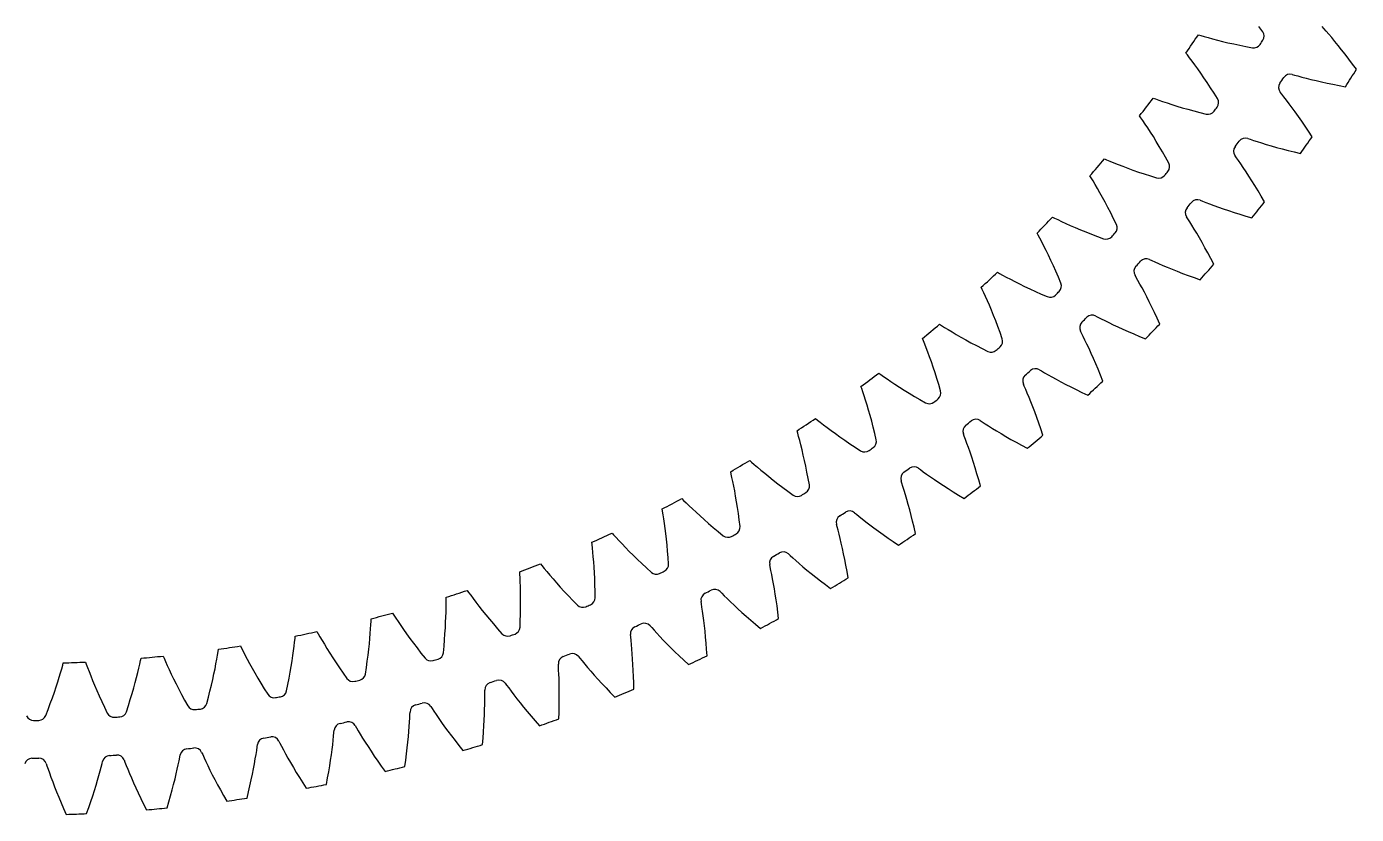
# Model space of a CAD drawing. Header units: millimetres. Extents: x -62 to 62, y -62 to 62.
# Drawn here: x 0.4 to 53.1, y -62.5 to -31.3 of the extents above; entities that cross this region are included whole.
import ezdxf

# ---------------------------------------------------------------- set-up
doc = ezdxf.new("R2010")
doc.units = ezdxf.units.MM

msp = doc.modelspace()

# ---------------------------------------------------------------- linework, layer by layer
at = {"layer": 'thin_ring_external'}
for p, q in [((51.816942, -31.335293), (51.755068, -31.263449)), ((51.908068, -31.439229), (51.816942, -31.335293)), ((52.013824, -31.561838), (51.908068, -31.439229)), ((52.129979, -31.698974), (52.013824, -31.561838)), ((52.254207, -31.848516), (52.129979, -31.698974)), ((52.384977, -32.009164), (52.254207, -31.848516)), ((52.521179, -32.180043), (52.384977, -32.009164)), ((52.661963, -32.360523), (52.521179, -32.180043)), ((52.806643, -32.550131), (52.661963, -32.360523)), ((52.954654, -32.748501), (52.806643, -32.550131)), ((50.562669, -33.157304), (50.6542, -33.182045)), ((50.6542, -33.182045), (50.787313, -33.219294)), ((53.105514, -32.95534), (52.954654, -32.748501)), ((50.787313, -33.219294), (50.943589, -33.261663)), ((50.943589, -33.261663), (51.117459, -33.307132)), ((51.117459, -33.307132), (51.306006, -33.354518)), ((51.306006, -33.354518), (51.507396, -33.403002)), ((51.507396, -33.403002), (51.720359, -33.451963)), ((51.720359, -33.451963), (51.943961, -33.500906)), ((51.943961, -33.500906), (52.177478, -33.549416)), ((52.177478, -33.549416), (52.420336, -33.597143)), ((52.420336, -33.597143), (52.672063, -33.643778)), ((50.149351, -33.940222), (50.091227, -33.865312)), ((50.235051, -34.048675), (50.149351, -33.940222)), ((50.334408, -34.176524), (50.235051, -34.048675)), ((50.44341, -34.319413), (50.334408, -34.176524)), ((50.559841, -34.475102), (50.44341, -34.319413)), ((50.682237, -34.642218), (50.559841, -34.475102)), ((50.809536, -34.819829), (50.682237, -34.642218)), ((50.940921, -35.007261), (50.809536, -34.819829)), ((51.075731, -35.20401), (50.940921, -35.007261)), ((51.213419, -35.409678), (51.075731, -35.20401)), ((48.803681, -35.695813), (48.893829, -35.725195)), ((48.893829, -35.725195), (49.024867, -35.769192)), ((49.024867, -35.769192), (49.178775, -35.819485)), ((49.178775, -35.819485), (49.350098, -35.873773)), ((51.353521, -35.623951), (51.213419, -35.409678)), ((49.350098, -35.873773), (49.535979, -35.930724)), ((49.535979, -35.930724), (49.73463, -35.989428)), ((49.73463, -35.989428), (49.944816, -36.0492)), ((49.944816, -36.0492), (50.165627, -36.109495)), ((50.165627, -36.109495), (50.396362, -36.169866)), ((50.396362, -36.169866), (50.636466, -36.229931)), ((50.636466, -36.229931), (50.885484, -36.289359)), ((48.350926, -36.456605), (48.296703, -36.378824)), ((48.430977, -36.569292), (48.350926, -36.456605)), ((48.523676, -36.702048), (48.430977, -36.569292)), ((48.62524, -36.850315), (48.523676, -36.702048)), ((48.733569, -37.011747), (48.62524, -36.850315)), ((48.847272, -37.184894), (48.733569, -37.011747)), ((48.965337, -37.368773), (48.847272, -37.184894)), ((49.086979, -37.56267), (48.965337, -37.368773)), ((49.211568, -37.766045), (49.086979, -37.56267)), ((49.338575, -37.978476), (49.211568, -37.766045)), ((46.91737, -38.141194), (47.005901, -38.175141)), ((47.005901, -38.175141), (47.134521, -38.225772)), ((47.134521, -38.225772), (47.28566, -38.283858)), ((47.28566, -38.283858), (47.453987, -38.346823)), ((47.453987, -38.346823), (47.636718, -38.413191)), ((47.636718, -38.413191), (47.832113, -38.481962)), ((49.467553, -38.199623), (49.338575, -37.978476)), ((46.426359, -38.877876), (46.376178, -38.797428)), ((46.500552, -38.994504), (46.426359, -38.877876)), ((47.832113, -38.481962), (48.038972, -38.552387)), ((48.038972, -38.552387), (48.256416, -38.623879)), ((48.256416, -38.623879), (48.483768, -38.695953)), ((48.483768, -38.695953), (48.720492, -38.768199)), ((48.720492, -38.768199), (48.96615, -38.840264)), ((46.586352, -39.13182), (46.500552, -38.994504)), ((46.680212, -39.28508), (46.586352, -39.13182)), ((46.780157, -39.451832), (46.680212, -39.28508)), ((46.884871, -39.63056), (46.780157, -39.451832)), ((46.993393, -39.820227), (46.884871, -39.63056)), ((47.104976, -40.020082), (46.993393, -39.820227)), ((47.219017, -40.229553), (47.104976, -40.020082)), ((44.908657, -40.48707), (44.995339, -40.525493)), ((44.995339, -40.525493), (45.121206, -40.582625)), ((47.335012, -40.448192), (47.219017, -40.229553)), ((47.45253, -40.675636), (47.335012, -40.448192)), ((45.121206, -40.582625), (45.269182, -40.648353)), ((45.269182, -40.648353), (45.434075, -40.71983)), ((45.434075, -40.71983), (45.613178, -40.795443)), ((45.613178, -40.795443), (45.804807, -40.8741)), ((45.804807, -40.8741), (46.0078, -40.954996)), ((46.0078, -40.954996), (46.22131, -41.037498)), ((46.22131, -41.037498), (46.444686, -41.121086)), ((44.380671, -41.19772), (44.334663, -41.114815)), ((44.448812, -41.317984), (44.380671, -41.19772)), ((44.527488, -41.459501), (44.448812, -41.317984)), ((44.613401, -41.617354), (44.527488, -41.459501)), ((44.704701, -41.788992), (44.613401, -41.617354)), ((46.444686, -41.121086), (46.677412, -41.205326)), ((46.677412, -41.205326), (46.91907, -41.28984)), ((44.800152, -41.972833), (44.704701, -41.788992)), ((44.898848, -42.167794), (44.800152, -41.972833)), ((45.000081, -42.373086), (44.898848, -42.167794)), ((45.103278, -42.588107), (45.000081, -42.373086)), ((45.207958, -42.812383), (45.103278, -42.588107)), ((42.782782, -42.72732), (42.867389, -42.770118)), ((42.867389, -42.770118), (42.990175, -42.833603)), ((42.990175, -42.833603), (43.134602, -42.906801)), ((43.134602, -42.906801), (43.29563, -42.986605)), ((43.29563, -42.986605), (43.470639, -43.071263)), ((43.470639, -43.071263), (43.658001, -43.159603)), ((43.658001, -43.159603), (43.856599, -43.250759)), ((45.313709, -43.045531), (45.207958, -42.812383)), ((42.219199, -43.410083), (42.177484, -43.324937)), ((42.28111, -43.53367), (42.219199, -43.410083)), ((42.352458, -43.67902), (42.28111, -43.53367)), ((42.430199, -43.841053), (42.352458, -43.67902)), ((43.856599, -43.250759), (44.065618, -43.344054)), ((44.065618, -43.344054), (44.284434, -43.438939)), ((44.284434, -43.438939), (44.512555, -43.534952)), ((44.512555, -43.534952), (44.749583, -43.631696)), ((42.512616, -44.017129), (42.430199, -43.841053)), ((42.598555, -44.205604), (42.512616, -44.017129)), ((42.687167, -44.405351), (42.598555, -44.205604)), ((42.777786, -44.615544), (42.687167, -44.405351)), ((42.869869, -44.835554), (42.777786, -44.615544)), ((40.545292, -44.856099), (40.627603, -44.903162)), ((40.627603, -44.903162), (40.746988, -44.972833)), ((40.746988, -44.972833), (40.887489, -45.05331)), ((40.887489, -45.05331), (41.044231, -45.141232)), ((41.044231, -45.141232), (41.21469, -45.234716)), ((41.21469, -45.234716), (41.397297, -45.332507)), ((42.962961, -45.064882), (42.869869, -44.835554)), ((43.05667, -45.303126), (42.962961, -45.064882)), ((39.947582, -45.509194), (39.910269, -45.422029)), ((40.003102, -45.635781), (39.947582, -45.509194)), ((40.066935, -45.784585), (40.003102, -45.635781)), ((40.136301, -45.950376), (40.066935, -45.784585)), ((41.397297, -45.332507), (41.590982, -45.433685)), ((41.590982, -45.433685), (41.794964, -45.537531)), ((41.794964, -45.537531), (42.00865, -45.643465)), ((42.00865, -45.643465), (42.231571, -45.751001)), ((42.231571, -45.751001), (42.463349, -45.859721)), ((40.20962, -46.130431), (40.136301, -45.950376)), ((40.285824, -46.323048), (40.20962, -46.130431)), ((40.364121, -46.527059), (40.285824, -46.323048)), ((38.202024, -46.867853), (38.281825, -46.919058)), ((40.443889, -46.741605), (40.364121, -46.527059)), ((40.524618, -46.966029), (40.443889, -46.741605)), ((37.571746, -47.489578), (37.538933, -47.400621)), ((38.281825, -46.919058), (38.397496, -46.994734)), ((38.397496, -46.994734), (38.533705, -47.08228)), ((38.533705, -47.08228), (38.685753, -47.17809)), ((38.685753, -47.17809), (38.851216, -47.280156)), ((38.851216, -47.280156), (39.028592, -47.387144)), ((39.028592, -47.387144), (39.216858, -47.498079)), ((40.605878, -47.199812), (40.524618, -46.966029)), ((40.6873, -47.44253), (40.605878, -47.199812)), ((37.62073, -47.618834), (37.571746, -47.489578)), ((37.676882, -47.770703), (37.62073, -47.618834)), ((37.737692, -47.93982), (37.676882, -47.770703)), ((37.801721, -48.123383), (37.737692, -47.93982)), ((39.216858, -47.498079), (39.415271, -47.612206)), ((39.415271, -47.612206), (39.623269, -47.728912)), ((39.623269, -47.728912), (39.840409, -47.84769)), ((39.840409, -47.84769), (40.066333, -47.968103)), ((37.867991, -48.319641), (37.801721, -48.123383)), ((37.935769, -48.527383), (37.867991, -48.319641)), ((35.759092, -48.757335), (35.836173, -48.812547)), ((35.836173, -48.812547), (35.94783, -48.894031)), ((35.94783, -48.894031), (36.07939, -48.988418)), ((36.07939, -48.988418), (36.226349, -49.091867)), ((38.004478, -48.745722), (37.935769, -48.527383)), ((38.073642, -48.973976), (38.004478, -48.745722)), ((38.14286, -49.211603), (38.073642, -48.973976)), ((35.09789, -49.346066), (35.069661, -49.25555)), ((35.14021, -49.477655), (35.09789, -49.346066)), ((35.188534, -49.632193), (35.14021, -49.477655)), ((36.226349, -49.091867), (36.386384, -49.202248)), ((36.386384, -49.202248), (36.558065, -49.318153)), ((36.558065, -49.318153), (36.740421, -49.438557)), ((36.740421, -49.438557), (36.932749, -49.562665)), ((38.211782, -49.458161), (38.14286, -49.211603)), ((35.240629, -49.804194), (35.188534, -49.632193)), ((35.295203, -49.990788), (35.240629, -49.804194)), ((35.351365, -50.190172), (35.295203, -49.990788)), ((36.932749, -49.562665), (37.134516, -49.689841)), ((37.134516, -49.689841), (37.345308, -49.819551)), ((37.345308, -49.819551), (37.564789, -49.951342)), ((33.222867, -50.519614), (33.29703, -50.57869)), ((35.408447, -50.401104), (35.351365, -50.190172)), ((35.465918, -50.622667), (35.408447, -50.401104)), ((32.532467, -51.073816), (32.508897, -50.981976)), ((32.568013, -51.207394), (32.532467, -51.073816)), ((33.29703, -50.57869), (33.40438, -50.665769)), ((33.40438, -50.665769), (33.530949, -50.76675)), ((33.530949, -50.76675), (33.672434, -50.877568)), ((33.672434, -50.877568), (33.826624, -50.995977)), ((33.826624, -50.995977), (33.992163, -51.120497)), ((35.523337, -50.854155), (35.465918, -50.622667)), ((35.580331, -51.095006), (35.523337, -50.854155)), ((35.636574, -51.344762), (35.580331, -51.095006)), ((32.608383, -51.364198), (32.568013, -51.207394)), ((32.651628, -51.538635), (32.608383, -51.364198)), ((32.696603, -51.727771), (32.651628, -51.538635)), ((33.992163, -51.120497), (34.168133, -51.250055)), ((34.168133, -51.250055), (34.353873, -51.383822)), ((34.353873, -51.383822), (34.548884, -51.521133)), ((34.548884, -51.521133), (34.752777, -51.661437)), ((30.599969, -52.150093), (30.671018, -52.212879)), ((32.742511, -51.929764), (32.696603, -51.727771)), ((32.788748, -52.143335), (32.742511, -51.929764)), ((32.834831, -52.367543), (32.788748, -52.143335)), ((34.752777, -51.661437), (34.965243, -51.804264)), ((29.882171, -52.66832), (29.863321, -52.575397)), ((29.91085, -52.803539), (29.882171, -52.66832)), ((30.671018, -52.212879), (30.773781, -52.305325)), ((30.773781, -52.305325), (30.89503, -52.412638)), ((30.89503, -52.412638), (31.030671, -52.530536)), ((31.030671, -52.530536), (31.178614, -52.656663)), ((31.178614, -52.656663), (31.337579, -52.789473)), ((32.880356, -52.601661), (32.834831, -52.367543)), ((32.924977, -52.845109), (32.880356, -52.601661)), ((29.943161, -52.962199), (29.91085, -52.803539)), ((29.977443, -53.138617), (29.943161, -52.962199)), ((30.012701, -53.329803), (29.977443, -53.138617)), ((31.337579, -52.789473), (31.506705, -52.927847)), ((31.506705, -52.927847), (31.685372, -53.070924)), ((31.685372, -53.070924), (31.873117, -53.218014)), ((32.968394, -53.09741), (32.924977, -52.845109)), ((27.897238, -53.644519), (27.964988, -53.710851)), ((27.964988, -53.710851), (28.062898, -53.808424)), ((30.048235, -53.533877), (30.012701, -53.329803)), ((30.083508, -53.74953), (30.048235, -53.533877)), ((31.873117, -53.218014), (32.06958, -53.368545)), ((32.06958, -53.368545), (32.274476, -53.522034)), ((27.153916, -54.125419), (27.139835, -54.031654)), ((27.175653, -54.261926), (27.153916, -54.125419)), ((27.199821, -54.422029), (27.175653, -54.261926)), ((28.062898, -53.808424), (28.178508, -53.921787)), ((28.178508, -53.921787), (28.307953, -54.046457)), ((28.307953, -54.046457), (28.449263, -54.179974)), ((28.449263, -54.179974), (28.601239, -54.320728)), ((30.118082, -53.975799), (30.083508, -53.74953)), ((30.151593, -54.211936), (30.118082, -53.975799)), ((30.183726, -54.457344), (30.151593, -54.211936)), ((27.22505, -54.599967), (27.199821, -54.422029)), ((27.2505, -54.792704), (27.22505, -54.599967)), ((28.601239, -54.320728), (28.763079, -54.467557)), ((28.763079, -54.467557), (28.934207, -54.61957)), ((28.934207, -54.61957), (29.114197, -54.776054)), ((29.114197, -54.776054), (29.302718, -54.936421)), ((30.214203, -54.711534), (30.183726, -54.457344)), ((25.121727, -54.998993), (25.186002, -55.068697)), ((25.186002, -55.068697), (25.278801, -55.171142)), ((25.278801, -55.171142), (25.388473, -55.290261)), ((25.388473, -55.290261), (25.511383, -55.421377)), ((27.275568, -54.998325), (27.2505, -54.792704)), ((27.299782, -55.215499), (27.275568, -54.998325)), ((27.322758, -55.443238), (27.299782, -55.215499)), ((29.302718, -54.936421), (29.499509, -55.100172)), ((24.354819, -55.44131), (24.345545, -55.346949)), ((24.369558, -55.578749), (24.354819, -55.44131)), ((24.385519, -55.739877), (24.369558, -55.578749)), ((24.401629, -55.918872), (24.385519, -55.739877)), ((25.511383, -55.421377), (25.645691, -55.561936)), ((25.645691, -55.561936), (25.790282, -55.710266)), ((25.790282, -55.710266), (25.944413, -55.865167)), ((27.344168, -55.680778), (27.322758, -55.443238)), ((27.363729, -55.927506), (27.344168, -55.680778)), ((22.280676, -56.20998), (22.341308, -56.282875)), ((22.341308, -56.282875), (22.428755, -56.389925)), ((24.417205, -56.112657), (24.401629, -55.918872)), ((24.431741, -56.31929), (24.417205, -56.112657)), ((24.444835, -56.537417), (24.431741, -56.31929)), ((25.944413, -55.865167), (26.107557, -56.025719)), ((26.107557, -56.025719), (26.279321, -56.19119)), ((26.279321, -56.19119), (26.459408, -56.360974)), ((26.459408, -56.360974), (26.647581, -56.534559)), ((27.381187, -56.182921), (27.363729, -55.927506)), ((21.492183, -56.612562), (21.487739, -56.51785)), ((21.499885, -56.750574), (21.492183, -56.612562)), ((21.507598, -56.912307), (21.499885, -56.750574)), ((22.428755, -56.389925), (22.532201, -56.514488)), ((22.532201, -56.514488), (22.648256, -56.65171)), ((22.648256, -56.65171), (22.775212, -56.798943)), ((22.775212, -56.798943), (22.912041, -56.954462)), ((24.456153, -56.766032), (24.444835, -56.537417)), ((24.465406, -57.004355), (24.456153, -56.766032)), ((19.381497, -57.274322), (19.438328, -57.350218)), ((19.438328, -57.350218), (19.520195, -57.461593)), ((21.514548, -57.09189), (21.507598, -56.912307)), ((21.520209, -57.286218), (21.514548, -57.09189)), ((21.524175, -57.493324), (21.520209, -57.286218)), ((22.912041, -56.954462), (23.058062, -57.117031)), ((23.058062, -57.117031), (23.212794, -57.285704)), ((23.212794, -57.285704), (23.375886, -57.45973)), ((24.472342, -57.25176), (24.465406, -57.004355)), ((24.476737, -57.507733), (24.472342, -57.25176)), ((18.571338, -58.115963), (18.573567, -57.936259)), ((18.573477, -57.636117), (18.573875, -57.541303)), ((18.574122, -57.774343), (18.573477, -57.636117)), ((18.573567, -57.936259), (18.574122, -57.774343)), ((19.520195, -57.461593), (19.617146, -57.591276)), ((19.617146, -57.591276), (19.726043, -57.734244)), ((19.726043, -57.734244), (19.845315, -57.887767)), ((19.845315, -57.887767), (19.974025, -58.050071)), ((21.522816, -58.179214), (21.525744, -57.940729)), ((21.526114, -57.711834), (21.524175, -57.493324)), ((21.525744, -57.940729), (21.526114, -57.711834)), ((23.375886, -57.45973), (23.547068, -57.638487)), ((23.547068, -57.638487), (23.726133, -57.821455)), ((15.606315, -58.509307), (15.611553, -58.414636)), ((16.431754, -58.189241), (16.484635, -58.26794)), ((16.484635, -58.26794), (16.560709, -58.38335)), ((16.560709, -58.38335), (16.650912, -58.517814)), ((18.560455, -58.517364), (18.567068, -58.310326)), ((18.567068, -58.310326), (18.571338, -58.115963)), ((19.974025, -58.050071), (20.111554, -58.219883)), ((20.111554, -58.219883), (20.257473, -58.396237)), ((20.257473, -58.396237), (20.411466, -58.578363)), ((21.508429, -58.682514), (21.517111, -58.426651)), ((21.517111, -58.426651), (21.522816, -58.179214)), ((13.439142, -58.952352), (13.487936, -59.033649)), ((15.565489, -59.182309), (15.579677, -58.988417)), ((15.579677, -58.988417), (15.591079, -58.809062)), ((15.591079, -58.809062), (15.599901, -58.647385)), ((15.599901, -58.647385), (15.606315, -58.509307)), ((16.650912, -58.517814), (16.752367, -58.666157)), ((16.752367, -58.666157), (16.863644, -58.82557)), ((16.863644, -58.82557), (16.983899, -58.994233)), ((16.983899, -58.994233), (17.112578, -59.170847)), ((18.524076, -59.20229), (18.539177, -58.964266)), ((18.539177, -58.964266), (18.551234, -58.735689)), ((18.551234, -58.735689), (18.560455, -58.517364)), ((20.411466, -58.578363), (20.573297, -58.765628)), ((20.573297, -58.765628), (20.742786, -58.9575)), ((12.54737, -59.706978), (12.567915, -59.528438)), ((12.567915, -59.528438), (12.584981, -59.367423)), ((12.584981, -59.367423), (12.598437, -59.229853)), ((12.598437, -59.229853), (12.608503, -59.135573)), ((13.487936, -59.033649), (13.558018, -59.152792)), ((13.558018, -59.152792), (13.641237, -59.291687)), ((13.641237, -59.291687), (13.734985, -59.445016)), ((13.734985, -59.445016), (13.837978, -59.609903)), ((15.527956, -59.606309), (15.548312, -59.388739)), ((15.548312, -59.388739), (15.565489, -59.182309)), ((17.112578, -59.170847), (17.249301, -59.354421)), ((17.249301, -59.354421), (17.393794, -59.544173)), ((18.484009, -59.704199), (18.505743, -59.449113)), ((18.505743, -59.449113), (18.524076, -59.20229)), ((7.356635, -60.015583), (7.396883, -60.101433)), ((9.511964, -60.092512), (9.537229, -59.932578)), ((9.537229, -59.932578), (9.557692, -59.795875)), ((9.557692, -59.795875), (9.572558, -59.702232)), ((10.41147, -59.561662), (10.456049, -59.645345)), ((10.456049, -59.645345), (10.519955, -59.767911)), ((10.519955, -59.767911), (10.595974, -59.910874)), ((10.595974, -59.910874), (10.681771, -60.06879)), ((12.495606, -60.105176), (12.523301, -59.899892)), ((12.523301, -59.899892), (12.54737, -59.706978)), ((13.837978, -59.609903), (13.949464, -59.784487)), ((13.949464, -59.784487), (14.068957, -59.96744)), ((14.068957, -59.96744), (14.196129, -60.157757)), ((15.477008, -60.070915), (15.504243, -59.833972)), ((15.504243, -59.833972), (15.527956, -59.606309)), ((17.393794, -59.544173), (17.545852, -59.739457)), ((17.545852, -59.739457), (17.705323, -59.939733)), ((1.197406, -60.452928), (1.228689, -60.542435)), ((1.228689, -60.542435), (1.273137, -60.67332)), ((3.375096, -60.59275), (3.409394, -60.458846)), ((3.409394, -60.458846), (3.433733, -60.367208)), ((4.282607, -60.312931), (4.318419, -60.400723)), ((4.318419, -60.400723), (4.369492, -60.529168)), ((4.369492, -60.529168), (4.430534, -60.679138)), ((6.39255, -60.675325), (6.431197, -60.499811)), ((6.431197, -60.499811), (6.464595, -60.341376)), ((6.464595, -60.341376), (6.492011, -60.205896)), ((6.492011, -60.205896), (6.51164, -60.113134)), ((7.396883, -60.101433), (7.454448, -60.227103)), ((7.454448, -60.227103), (7.523068, -60.37376)), ((7.523068, -60.37376), (7.600689, -60.535851)), ((7.600689, -60.535851), (7.686328, -60.710382)), ((9.4103, -60.664806), (9.448441, -60.461204)), ((9.448441, -60.461204), (9.482329, -60.26977)), ((9.482329, -60.26977), (9.511964, -60.092512)), ((10.681771, -60.06879), (10.77621, -60.238721)), ((10.77621, -60.238721), (10.878636, -60.418769)), ((10.878636, -60.418769), (10.988632, -60.607585)), ((12.389562, -60.782821), (12.42886, -60.547578)), ((12.42886, -60.547578), (12.464167, -60.321422)), ((12.464167, -60.321422), (12.495606, -60.105176)), ((14.196129, -60.157757), (14.330744, -60.354638)), ((14.330744, -60.354638), (14.472633, -60.557432)), ((14.472633, -60.557432), (14.621669, -60.765589)), ((15.411365, -60.570123), (15.446097, -60.31648)), ((15.446097, -60.31648), (15.477008, -60.070915)), ((1.273137, -60.67332), (1.326442, -60.826212)), ((1.326442, -60.826212), (1.387127, -60.995374)), ((1.387127, -60.995374), (1.45452, -61.177729)), ((3.174151, -61.308214), (3.232857, -61.109564)), ((3.232857, -61.109564), (3.286093, -60.922585)), ((3.286093, -60.922585), (3.333651, -60.749274)), ((3.333651, -60.749274), (3.375096, -60.59275)), ((4.430534, -60.679138), (4.499778, -60.844981)), ((4.499778, -60.844981), (4.576394, -61.023658)), ((4.576394, -61.023658), (4.659923, -61.213213)), ((6.247115, -61.278079), (6.300444, -61.066167)), ((6.300444, -61.066167), (6.348931, -60.864778)), ((6.348931, -60.864778), (6.39255, -60.675325)), ((7.686328, -60.710382), (7.779427, -60.895426)), ((7.779427, -60.895426), (7.879638, -61.089612)), ((7.879638, -61.089612), (7.986737, -61.291906)), ((9.269794, -61.336151), (9.321052, -61.103222)), ((9.321052, -61.103222), (9.367861, -60.879164)), ((9.367861, -60.879164), (9.4103, -60.664806)), ((10.988632, -60.607585), (11.10592, -60.804147)), ((11.10592, -60.804147), (11.230307, -61.007645)), ((11.230307, -61.007645), (11.361656, -61.217419)), ((12.298516, -61.278026), (12.346153, -61.026487)), ((12.346153, -61.026487), (12.389562, -60.782821)), ((1.45452, -61.177729), (1.528261, -61.371303)), ((1.528261, -61.371303), (1.608145, -61.574697)), ((1.608145, -61.574697), (1.694054, -61.786859)), ((3.040655, -61.735242), (3.11007, -61.517127)), ((3.11007, -61.517127), (3.174151, -61.308214)), ((4.659923, -61.213213), (4.750088, -61.412263)), ((4.750088, -61.412263), (4.846717, -61.619762)), ((4.846717, -61.619762), (4.949701, -61.834885)), ((6.125842, -61.729463), (6.188927, -61.499455)), ((6.188927, -61.499455), (6.247115, -61.278079)), ((7.986737, -61.291906), (8.100571, -61.50149)), ((8.100571, -61.50149), (8.221037, -61.717697)), ((9.153581, -61.826062), (9.213999, -61.577283)), ((9.213999, -61.577283), (9.269794, -61.336151)), ((11.361656, -61.217419), (11.499869, -61.432915)), ((1.694054, -61.786859), (1.785919, -62.00696)), ((1.785919, -62.00696), (1.883707, -62.234326)), ((2.885812, -62.195914), (2.965908, -61.96173)), ((2.965908, -61.96173), (3.040655, -61.735242)), ((4.949701, -61.834885), (5.058971, -62.056961)), ((5.058971, -62.056961), (5.174486, -62.285429)), ((5.984765, -62.212801), (6.057808, -61.967432)), ((6.057808, -61.967432), (6.125842, -61.729463)), ((8.221037, -61.717697), (8.348067, -61.939969)), ((1.883707, -62.234326), (1.987405, -62.468394)), ((2.800336, -62.437233), (2.885812, -62.195914))]:
    msp.add_line(p, q, dxfattribs=at)
for centre, radius, start, end in [((50.475509, -33.444364), 0.3, 73.110144, 146.472104), ((0, 0), 62.5, 327.431982, 328.177774), ((50.322471, -33.674194), 0.3, 146.210823, 219.572783), ((0, 0), 60.25, 326.210823, 326.472104), ((0, 0), 60.25, 323.283994, 323.545275), ((48.701978, -35.978047), 0.3, 70.183314, 143.545275), ((0, 0), 62.5, 324.505153, 325.250945), ((48.537404, -36.199764), 0.3, 143.283994, 216.645954), ((46.625709, -38.630892), 0.3, 140.357164, 213.719125), ((0, 0), 60.25, 320.357164, 320.618445), ((46.801388, -38.417868), 0.3, 67.256485, 140.618445), ((0, 0), 62.5, 321.578323, 322.324116), ((0, 0), 60.25, 317.430335, 317.691616), ((44.778699, -40.75746), 0.3, 64.329656, 137.691616), ((44.592372, -40.961236), 0.3, 137.430335, 210.792295), ((0, 0), 62.5, 318.651494, 319.397286), ((42.442698, -43.184718), 0.3, 134.503506, 207.865466), ((0, 0), 60.25, 314.503506, 314.764787), ((42.639188, -42.990722), 0.3, 61.402827, 134.764787), ((0, 0), 62.5, 315.724665, 316.470457), ((40.182297, -45.295535), 0.3, 131.576677, 204.938637), ((0, 0), 60.25, 311.576677, 311.837958), ((40.388436, -45.111825), 0.3, 58.475997, 131.837958), ((0, 0), 62.5, 312.797835, 313.543628), ((0, 0), 60.25, 308.649847, 308.911128), ((38.032315, -47.115237), 0.3, 55.549168, 128.911128), ((37.817065, -47.288182), 0.3, 128.649847, 202.011807), ((0, 0), 62.5, 309.871006, 310.616799), ((35.353172, -49.157459), 0.3, 125.723018, 199.084978), ((0, 0), 60.25, 305.723018, 305.984299), ((35.576972, -48.99573), 0.3, 52.622339, 125.984299), ((0, 0), 62.5, 306.944177, 307.689969), ((0, 0), 60.25, 302.796189, 303.05747), ((33.028813, -50.748399), 0.3, 49.69551, 123.05747), ((32.797047, -50.89849), 0.3, 122.796189, 196.158149), ((0, 0), 62.5, 304.017348, 304.76314), ((0, 0), 60.25, 299.86936, 300.13064), ((30.394485, -52.368672), 0.3, 46.76868, 120.13064), ((30.155358, -52.506732), 0.3, 119.86936, 193.23132), ((0, 0), 62.5, 301.090518, 301.836311), ((27.434997, -53.97799), 0.3, 116.94253, 190.30449), ((0, 0), 60.25, 296.94253, 297.203811), ((27.680862, -53.85232), 0.3, 43.841851, 117.203811), ((0, 0), 62.5, 298.163689, 298.909482), ((24.643061, -55.308426), 0.3, 114.015701, 187.377661), ((0, 0), 60.25, 294.015701, 294.276982), ((24.895022, -55.195474), 0.3, 40.915022, 114.276982), ((21.786835, -56.494569), 0.3, 111.088872, 184.450832), ((0, 0), 60.25, 291.088872, 291.350153), ((22.044234, -56.394629), 0.3, 37.988193, 111.350153), ((0, 0), 62.5, 295.23686, 295.982652), ((18.873769, -57.533324), 0.3, 108.162042, 181.524003), ((0, 0), 60.25, 288.162042, 288.423323), ((19.135936, -57.446658), 0.3, 35.061363, 108.423323), ((0, 0), 62.5, 292.310031, 293.055823), ((15.911463, -58.421981), 0.3, 105.235213, 178.597173), ((0, 0), 60.25, 285.235213, 285.496494), ((16.177713, -58.348814), 0.3, 32.134534, 105.496494), ((12.907647, -59.158221), 0.3, 102.308384, 175.670344), ((0, 0), 60.25, 282.308384, 282.569665), ((13.177285, -59.098745), 0.3, 29.207705, 102.569665), ((0, 0), 62.5, 289.383201, 290.128994), ((9.870155, -59.740125), 0.3, 99.381555, 172.743515), ((0, 0), 60.25, 279.381555, 279.642836), ((10.142479, -59.694494), 0.3, 26.280875, 99.642836), ((6.806914, -60.166173), 0.3, 96.454725, 169.816686), ((0, 0), 60.25, 276.454725, 276.716006), ((7.081213, -60.134507), 0.3, 23.354046, 96.716006), ((0, 0), 62.5, 286.456372, 287.202165), ((0.635194, -60.546668), 0.3, 90.601067, 163.963027), ((0, 0), 60.25, 270.601067, 270.862348), ((0.911292, -60.543142), 0.3, 17.500388, 90.862348), ((3.725914, -60.435255), 0.3, 93.527896, 166.889856), ((0, 0), 60.25, 273.527896, 273.789177), ((4.001472, -60.417636), 0.3, 20.427217, 93.789177), ((0, 0), 62.5, 283.529543, 284.275335), ((0, 0), 62.5, 280.602714, 281.348506), ((0, 0), 62.5, 277.675884, 278.421677), ((0, 0), 62.5, 271.822226, 272.568018), ((0, 0), 62.5, 274.749055, 275.494847)]:
    msp.add_arc(centre, radius, start, end, dxfattribs=at)
at = {"layer": 'thin_ring_internal'}
for p, q in [((46.84646, -31.585744), (46.938161, -31.613479)), ((49.396027, -31.467204), (49.245528, -31.254863)), ((46.938161, -31.613479), (47.072802, -31.653175)), ((47.072802, -31.653175), (47.230956, -31.698292)), ((47.230956, -31.698292), (47.407017, -31.746666)), ((47.407017, -31.746666), (47.598051, -31.79703)), ((47.598051, -31.79703), (47.80222, -31.848507)), ((47.80222, -31.848507), (48.01825, -31.900431)), ((48.01825, -31.900431), (48.245205, -31.952271)), ((48.245205, -31.952271), (48.482363, -32.003586)), ((48.482363, -32.003586), (48.729146, -32.053998)), ((48.729146, -32.053998), (48.984573, -32.103956)), ((46.408704, -32.385724), (46.349776, -32.310188)), ((46.494269, -32.497003), (46.408704, -32.385724)), ((46.593365, -32.628258), (46.494269, -32.497003)), ((46.701955, -32.775042), (46.593365, -32.628258)), ((46.817799, -32.935076), (46.701955, -32.775042)), ((46.939416, -33.10696), (46.817799, -32.935076)), ((47.065726, -33.289747), (46.939416, -33.10696)), ((47.195897, -33.482754), (47.065726, -33.289747)), ((47.329255, -33.685467), (47.195897, -33.482754)), ((47.46524, -33.897484), (47.329255, -33.685467)), ((45.051683, -34.09686), (45.141733, -34.129562)), ((45.141733, -34.129562), (45.274005, -34.176551)), ((45.274005, -34.176551), (45.429459, -34.230238)), ((45.429459, -34.230238), (45.602616, -34.288154)), ((47.603919, -34.117727), (47.46524, -33.897484)), ((45.602616, -34.288154), (45.790615, -34.348875)), ((45.790615, -34.348875), (45.991667, -34.411424)), ((45.991667, -34.411424), (46.20454, -34.475068)), ((46.20454, -34.475068), (46.428326, -34.539225)), ((46.428326, -34.539225), (46.662327, -34.603414)), ((46.662327, -34.603414), (46.905989, -34.667228)), ((46.905989, -34.667228), (47.158307, -34.73106)), ((44.570895, -34.871741), (44.51618, -34.793099)), ((44.650254, -34.987526), (44.570895, -34.871741)), ((44.742035, -35.123997), (44.650254, -34.987526)), ((44.842448, -35.276493), (44.742035, -35.123997)), ((44.949379, -35.442614), (44.842448, -35.276493)), ((45.061428, -35.620883), (44.949379, -35.442614)), ((45.177568, -35.810295), (45.061428, -35.620883)), ((45.297004, -36.010122), (45.177568, -35.810295)), ((45.419093, -36.219815), (45.297004, -36.010122)), ((45.543298, -36.438942), (45.419093, -36.219815)), ((43.122454, -36.506218), (43.210584, -36.543788)), ((43.210584, -36.543788), (43.340093, -36.597931)), ((43.340093, -36.597931), (43.492383, -36.660026)), ((43.492383, -36.660026), (43.662118, -36.727312)), ((43.662118, -36.727312), (43.846521, -36.798209)), ((43.846521, -36.798209), (44.043858, -36.871644)), ((44.043858, -36.871644), (44.252937, -36.946818)), ((45.669742, -36.666429), (45.543298, -36.438942)), ((42.600068, -37.253688), (42.549729, -37.172175)), ((42.672986, -37.373633), (42.600068, -37.253688)), ((42.757178, -37.514913), (42.672986, -37.373633)), ((44.252937, -36.946818), (44.472886, -37.0231)), ((44.472886, -37.0231), (44.703032, -37.099972)), ((44.703032, -37.099972), (44.942846, -37.176996)), ((44.942846, -37.176996), (45.191301, -37.254513)), ((42.849112, -37.672664), (42.757178, -37.514913)), ((42.946813, -37.844377), (42.849112, -37.672664)), ((43.048959, -38.028499), (42.946813, -37.844377)), ((43.154582, -38.22397), (43.048959, -38.028499)), ((43.262928, -38.430022), (43.154582, -38.22397)), ((43.373383, -38.646069), (43.262928, -38.430022)), ((41.064531, -38.806627), (41.150477, -38.848954)), ((41.150477, -38.848954), (41.276837, -38.910088)), ((41.276837, -38.910088), (41.425508, -38.980407)), ((41.425508, -38.980407), (41.591316, -39.056862)), ((43.485436, -38.871651), (43.373383, -38.646069)), ((43.599269, -39.105705), (43.485436, -38.871651)), ((40.502105, -39.524454), (40.456293, -39.440314)), ((41.591316, -39.056862), (41.771572, -39.137723)), ((41.771572, -39.137723), (41.964604, -39.221825)), ((41.964604, -39.221825), (42.169267, -39.308304)), ((42.169267, -39.308304), (42.384721, -39.396484)), ((42.384721, -39.396484), (42.610326, -39.485809)), ((42.610326, -39.485809), (42.845576, -39.575815)), ((40.568365, -39.648203), (40.502105, -39.524454)), ((40.644716, -39.793869), (40.568365, -39.648203)), ((40.727898, -39.956406), (40.644716, -39.793869)), ((40.816076, -40.133197), (40.727898, -39.956406)), ((42.845576, -39.575815), (43.089427, -39.666783)), ((40.908015, -40.322622), (40.816076, -40.133197)), ((41.002806, -40.52357), (40.908015, -40.322622)), ((41.099737, -40.735231), (41.002806, -40.52357)), ((38.884055, -40.991221), (38.967562, -41.038179)), ((38.967562, -41.038179), (39.090394, -41.106122)), ((41.19823, -40.956988), (41.099737, -40.735231)), ((41.297797, -41.188353), (41.19823, -40.956988)), ((38.283269, -41.677264), (38.24212, -41.590748)), ((39.090394, -41.106122), (39.235004, -41.184455)), ((39.235004, -41.184455), (39.396389, -41.269851)), ((39.396389, -41.269851), (39.57196, -41.360435)), ((39.57196, -41.360435), (39.760112, -41.454952)), ((39.760112, -41.454952), (39.959746, -41.552479)), ((39.959746, -41.552479), (40.170063, -41.652293)), ((41.398679, -41.428273), (41.297797, -41.188353)), ((38.342672, -41.804447), (38.283269, -41.677264)), ((38.410954, -41.954065), (38.342672, -41.804447)), ((38.485136, -42.120901), (38.410954, -41.954065)), ((38.563528, -42.302245), (38.485136, -42.120901)), ((40.170063, -41.652293), (40.390454, -41.753805)), ((40.390454, -41.753805), (40.620437, -41.856523)), ((40.620437, -41.856523), (40.858958, -41.960672)), ((38.644985, -42.496408), (38.563528, -42.302245)), ((38.728661, -42.702232), (38.644985, -42.496408)), ((36.587534, -43.053482), (36.668352, -43.10493)), ((36.668352, -43.10493), (36.787291, -43.17948)), ((36.787291, -43.17948), (36.927407, -43.265593)), ((38.81389, -42.918871), (38.728661, -42.702232)), ((38.900125, -43.145675), (38.81389, -42.918871)), ((38.986909, -43.382132), (38.900125, -43.145675)), ((35.95018, -43.705693), (35.913817, -43.617058)), ((36.002549, -43.835929), (35.95018, -43.705693)), ((36.927407, -43.265593), (37.083888, -43.359674)), ((37.083888, -43.359674), (37.25425, -43.45971)), ((37.25425, -43.45971), (37.436959, -43.564362)), ((37.436959, -43.564362), (37.63097, -43.672645)), ((37.63097, -43.672645), (37.835523, -43.783795)), ((39.074538, -43.627203), (38.986909, -43.382132)), ((36.062558, -43.989053), (36.002549, -43.835929)), ((36.12752, -44.159692), (36.062558, -43.989053)), ((36.195891, -44.345045), (36.12752, -44.159692)), ((37.835523, -43.783795), (38.050041, -43.897191)), ((38.050041, -43.897191), (38.274072, -44.012315)), ((38.274072, -44.012315), (38.506549, -44.129334)), ((36.266624, -44.543367), (36.195891, -44.345045)), ((36.338935, -44.753454), (36.266624, -44.543367)), ((36.412206, -44.974423), (36.338935, -44.753454)), ((34.181822, -44.987254), (34.259709, -45.043038)), ((34.259709, -45.043038), (34.374399, -45.123973)), ((34.374399, -45.123973), (34.509604, -45.217609)), ((34.509604, -45.217609), (34.660714, -45.320095)), ((36.485927, -45.205598), (36.412206, -44.974423)), ((36.559669, -45.446442), (36.485927, -45.205598)), ((33.509802, -45.603686), (33.478333, -45.513198)), ((33.55498, -45.736588), (33.509802, -45.603686)), ((33.606538, -45.892761), (33.55498, -45.736588)), ((34.660714, -45.320095), (34.825359, -45.429285)), ((34.825359, -45.429285), (35.002081, -45.543758)), ((35.002081, -45.543758), (35.189888, -45.662475)), ((35.189888, -45.662475), (35.388066, -45.784629)), ((35.388066, -45.784629), (35.596072, -45.909571)), ((36.633784, -45.695933), (36.559669, -45.446442)), ((33.662084, -46.066692), (33.606538, -45.892761)), ((33.720232, -46.255503), (33.662084, -46.066692)), ((33.780029, -46.457392), (33.720232, -46.255503)), ((35.596072, -45.909571), (35.813481, -46.036757)), ((35.813481, -46.036757), (36.039221, -46.166297)), ((31.674097, -46.786767), (31.748822, -46.846721)), ((31.748822, -46.846721), (31.858921, -46.933798)), ((33.840759, -46.671114), (33.780029, -46.457392)), ((33.901854, -46.895755), (33.840759, -46.671114)), ((30.969417, -47.36558), (30.942937, -47.273509)), ((31.00727, -47.500752), (30.969417, -47.36558)), ((31.858921, -46.933798), (31.988811, -47.034678)), ((31.988811, -47.034678), (32.134098, -47.145262)), ((32.134098, -47.145262), (32.292535, -47.263282)), ((32.292535, -47.263282), (32.462742, -47.387234)), ((32.462742, -47.387234), (32.643786, -47.51603)), ((33.962841, -47.130611), (33.901854, -46.895755)), ((34.02332, -47.375122), (33.962841, -47.130611)), ((34.0837, -47.628288), (34.02332, -47.375122)), ((31.050223, -47.659506), (31.00727, -47.500752)), ((31.096188, -47.836212), (31.050223, -47.659506)), ((31.143938, -48.027916), (31.096188, -47.836212)), ((32.643786, -47.51603), (32.834997, -47.648824)), ((32.834997, -47.648824), (33.03587, -47.784938)), ((33.03587, -47.784938), (33.246009, -47.923807)), ((33.246009, -47.923807), (33.464338, -48.065481)), ((29.071844, -48.44665), (29.143184, -48.510595)), ((31.192621, -48.232769), (31.143938, -48.027916)), ((31.241589, -48.449489), (31.192621, -48.232769)), ((31.290325, -48.677131), (31.241589, -48.449489)), ((28.336607, -48.986117), (28.315195, -48.892737)), ((28.367023, -49.123154), (28.336607, -48.986117)), ((29.143184, -48.510595), (29.248364, -48.603554)), ((29.248364, -48.603554), (29.37255, -48.711377)), ((29.37255, -48.711377), (29.511582, -48.82973)), ((29.511582, -48.82973), (29.663337, -48.956225)), ((29.663337, -48.956225), (29.826521, -49.089288)), ((31.338396, -48.914967), (31.290325, -48.677131)), ((31.385432, -49.162415), (31.338396, -48.914967)), ((28.401242, -49.284017), (28.367023, -49.123154)), ((28.437488, -49.462969), (28.401242, -49.284017)), ((28.474698, -49.656995), (28.437488, -49.462969)), ((29.826521, -49.089288), (30.000262, -49.227778)), ((30.000262, -49.227778), (30.183936, -49.370816)), ((30.183936, -49.370816), (30.377076, -49.517697)), ((30.377076, -49.517697), (30.579318, -49.667834)), ((31.431897, -49.418501), (31.385432, -49.162415)), ((26.38283, -49.961948), (26.450571, -50.029694)), ((26.450571, -50.029694), (26.550517, -50.128258)), ((28.512121, -49.864201), (28.474698, -49.656995)), ((28.549182, -50.083271), (28.512121, -49.864201)), ((30.579318, -49.667834), (30.789584, -49.821219)), ((25.61923, -50.46046), (25.602949, -50.36605)), ((25.642117, -50.598953), (25.61923, -50.46046)), ((26.550517, -50.128258), (26.66863, -50.242702)), ((26.66863, -50.242702), (26.800992, -50.368471)), ((26.800992, -50.368471), (26.945613, -50.503065)), ((26.945613, -50.503065), (27.101287, -50.64484)), ((28.585414, -50.313235), (28.549182, -50.083271)), ((28.620425, -50.553341), (28.585414, -50.313235)), ((28.653878, -50.802989), (28.620425, -50.553341)), ((25.6675, -50.761446), (25.642117, -50.598953)), ((25.69392, -50.94211), (25.6675, -50.761446)), ((25.720479, -51.137878), (25.69392, -50.94211)), ((27.101287, -50.64484), (27.267206, -50.792611)), ((27.267206, -50.792611), (27.442794, -50.945466)), ((27.442794, -50.945466), (27.627625, -51.102675)), ((27.627625, -51.102675), (27.821367, -51.263632)), ((28.686289, -51.06123), (28.653878, -50.802989)), ((23.615079, -51.328141), (23.679019, -51.399485)), ((23.679019, -51.399485), (23.773434, -51.50336)), ((23.773434, -51.50336), (23.885121, -51.624083)), ((23.885121, -51.624083), (24.010417, -51.756893)), ((25.746531, -51.346818), (25.720479, -51.137878)), ((25.771573, -51.567585), (25.746531, -51.346818)), ((25.795193, -51.799185), (25.771573, -51.567585)), ((27.821367, -51.263632), (28.022943, -51.428271)), ((22.825395, -51.784209), (22.814294, -51.689051)), ((22.840684, -51.923746), (22.825395, -51.784209)), ((22.857156, -52.087381), (22.840684, -51.923746)), ((22.873671, -52.269219), (22.857156, -52.087381)), ((24.010417, -51.756893), (24.147472, -51.899183)), ((24.147472, -51.899183), (24.295171, -52.049248)), ((24.295171, -52.049248), (24.452773, -52.205859)), ((25.817039, -52.040844), (25.795193, -51.799185)), ((25.83681, -52.291947), (25.817039, -52.040844)), ((20.776851, -52.54115), (20.8368, -52.615879)), ((20.8368, -52.615879), (20.925401, -52.724755)), ((22.889499, -52.466145), (22.873671, -52.269219)), ((22.904103, -52.676196), (22.889499, -52.466145)), ((22.917051, -52.898002), (22.904103, -52.676196)), ((24.452773, -52.205859), (24.619752, -52.368075)), ((24.619752, -52.368075), (24.795722, -52.535143)), ((24.795722, -52.535143), (24.980385, -52.70644)), ((25.85507, -52.551573), (25.83681, -52.291947)), ((19.96344, -52.953414), (19.957552, -52.857792)), ((19.971087, -53.093577), (19.96344, -52.953414)), ((19.978598, -53.257868), (19.971087, -53.093577)), ((20.925401, -52.724755), (21.030329, -52.851397)), ((21.030329, -52.851397), (21.148185, -52.990851)), ((21.148185, -52.990851), (21.277266, -53.140414)), ((21.277266, -53.140414), (21.416549, -53.298321)), ((22.927988, -53.130545), (22.917051, -52.898002)), ((22.936606, -53.373038), (22.927988, -53.130545)), ((24.980385, -52.70644), (25.172669, -52.881841)), ((17.876617, -53.597356), (17.932395, -53.675247)), ((17.932395, -53.675247), (18.014919, -53.788799)), ((19.985158, -53.440336), (19.978598, -53.257868)), ((19.990209, -53.637833), (19.985158, -53.440336)), ((19.993319, -53.848368), (19.990209, -53.637833)), ((21.416549, -53.298321), (21.565364, -53.463305)), ((21.565364, -53.463305), (21.723235, -53.634397)), ((21.723235, -53.634397), (21.889819, -53.810825)), ((22.942634, -53.624845), (22.936606, -53.373038)), ((22.946689, -53.88508), (22.942634, -53.624845)), ((17.040416, -54.269413), (17.041887, -54.104956)), ((17.041906, -53.964585), (17.041249, -53.868784)), ((17.041887, -54.104956), (17.041906, -53.964585)), ((18.014919, -53.788799), (18.112775, -53.920982)), ((18.112775, -53.920982), (18.222839, -54.066664)), ((18.222839, -54.066664), (18.343559, -54.223052)), ((18.343559, -54.223052), (18.474012, -54.38833)), ((19.992358, -54.303344), (19.994136, -54.07055)), ((19.994136, -54.07055), (19.993319, -53.848368)), ((21.889819, -53.810825), (22.064852, -53.991951)), ((22.064852, -53.991951), (22.247271, -54.177591)), ((14.069513, -54.814704), (14.074088, -54.71901)), ((14.923032, -54.493606), (14.974474, -54.574427)), ((14.974474, -54.574427), (15.050673, -54.692316)), ((15.050673, -54.692316), (15.141164, -54.829646)), ((17.022868, -54.859835), (17.031259, -54.649445)), ((17.031259, -54.649445), (17.037001, -54.451966)), ((17.037001, -54.451966), (17.040416, -54.269413)), ((18.474012, -54.38833), (18.613595, -54.561194)), ((18.613595, -54.561194), (18.761888, -54.740653)), ((18.761888, -54.740653), (18.918588, -54.925914)), ((19.979988, -54.797705), (19.98772, -54.545945)), ((19.98772, -54.545945), (19.992358, -54.303344)), ((11.924911, -55.227226), (11.971862, -55.310736)), ((11.971862, -55.310736), (12.04151, -55.43261)), ((14.021482, -55.497961), (14.038, -55.30109)), ((14.038, -55.30109), (14.051378, -55.118996)), ((14.051378, -55.118996), (14.061828, -54.954865)), ((14.061828, -54.954865), (14.069513, -54.814704)), ((15.141164, -54.829646), (15.243109, -54.981121)), ((15.243109, -54.981121), (15.355109, -55.143868)), ((15.355109, -55.143868), (15.476341, -55.316023)), ((15.476341, -55.316023), (15.606276, -55.496252)), ((16.979183, -55.556065), (16.997062, -55.314079)), ((16.997062, -55.314079), (17.011551, -55.08173)), ((17.011551, -55.08173), (17.022868, -54.859835)), ((18.918588, -54.925914), (19.083469, -55.116328)), ((19.083469, -55.116328), (19.255478, -55.311653)), ((19.969826, -55.057774), (19.979988, -54.797705)), ((8.891201, -55.796026), (8.933522, -55.881975)), ((10.997103, -55.985175), (11.020405, -55.804082)), ((11.020405, -55.804082), (11.039803, -55.640767)), ((11.039803, -55.640767), (11.05513, -55.501235)), ((11.05513, -55.501235), (11.064924, -55.405933)), ((12.04151, -55.43261), (12.124367, -55.574676)), ((12.124367, -55.574676), (12.217887, -55.731493)), ((12.217887, -55.731493), (12.320833, -55.900113)), ((13.978196, -55.928525), (14.001614, -55.707579)), ((14.001614, -55.707579), (14.021482, -55.497961)), ((15.606276, -55.496252), (15.744547, -55.683541)), ((15.744547, -55.683541), (15.890897, -55.877083)), ((16.933365, -56.066153), (16.957715, -55.807028)), ((16.957715, -55.807028), (16.979183, -55.556065)), ((4.936481, -56.375829), (4.95661, -56.282164)), ((5.830956, -56.198309), (5.86852, -56.286441)), ((5.86852, -56.286441), (5.924462, -56.415184)), ((7.923387, -56.502177), (7.956544, -56.322627)), ((7.956544, -56.322627), (7.984831, -56.160615)), ((7.984831, -56.160615), (8.007755, -56.022128)), ((8.007755, -56.022128), (8.022739, -55.927504)), ((8.933522, -55.881975), (8.99641, -56.007471)), ((8.99641, -56.007471), (9.071385, -56.15385)), ((9.071385, -56.15385), (9.156203, -56.315539)), ((9.156203, -56.315539), (9.249786, -56.48953)), ((10.938574, -56.38907), (10.969859, -56.180849)), ((10.969859, -56.180849), (10.997103, -55.985175)), ((12.320833, -55.900113), (12.432483, -56.078632)), ((12.432483, -56.078632), (12.552381, -56.265687)), ((12.552381, -56.265687), (12.680219, -56.460247)), ((13.919974, -56.400384), (13.951041, -56.159736)), ((13.951041, -56.159736), (13.978196, -55.928525)), ((15.890897, -55.877083), (16.045133, -56.076217)), ((16.045133, -56.076217), (16.206219, -56.280644)), ((1.714258, -57.029268), (1.766799, -56.854405)), ((1.766799, -56.854405), (1.812585, -56.696444)), ((1.812585, -56.696444), (1.850475, -56.561283)), ((1.850475, -56.561283), (1.875689, -56.468857)), ((2.75331, -56.432874), (2.786005, -56.522926)), ((2.786005, -56.522926), (2.834833, -56.654532)), ((2.834833, -56.654532), (2.893397, -56.808214)), ((2.893397, -56.808214), (2.960075, -56.978189)), ((4.777603, -57.042091), (4.826024, -56.850554)), ((4.826024, -56.850554), (4.868937, -56.673083)), ((4.868937, -56.673083), (4.906029, -56.512858)), ((4.906029, -56.512858), (4.936481, -56.375829)), ((5.924462, -56.415184), (5.991331, -56.565439)), ((5.991331, -56.565439), (6.067193, -56.731519)), ((6.067193, -56.731519), (6.151135, -56.910361)), ((7.842889, -56.902273), (7.885498, -56.696071)), ((7.885498, -56.696071), (7.923387, -56.502177)), ((9.249786, -56.48953), (9.351521, -56.67388)), ((9.351521, -56.67388), (9.461026, -56.867204)), ((9.461026, -56.867204), (9.578048, -57.068454)), ((10.819222, -57.076383), (10.863384, -56.83779)), ((10.863384, -56.83779), (10.903125, -56.608407)), ((10.903125, -56.608407), (10.938574, -56.38907)), ((12.680219, -56.460247), (12.815781, -56.661493)), ((12.815781, -56.661493), (12.958912, -56.868753)), ((12.958912, -56.868753), (13.108594, -57.081671)), ((13.846369, -56.907209), (13.884832, -56.6498)), ((13.884832, -56.6498), (13.919974, -56.400384)), ((1.519844, -57.628812), (1.590608, -57.418199)), ((1.590608, -57.418199), (1.65545, -57.217874)), ((1.65545, -57.217874), (1.714258, -57.029268)), ((2.960075, -56.978189), (3.034126, -57.161348)), ((3.034126, -57.161348), (3.11515, -57.355692)), ((3.11515, -57.355692), (3.202918, -57.559805)), ((4.66464, -57.459821), (4.723797, -57.245658)), ((4.723797, -57.245658), (4.777603, -57.042091)), ((6.151135, -56.910361), (6.242651, -57.09999)), ((6.242651, -57.09999), (6.341435, -57.299006)), ((6.341435, -57.299006), (6.447292, -57.506347)), ((7.686181, -57.582043), (7.743307, -57.346218)), ((7.743307, -57.346218), (7.795515, -57.119347)), ((7.795515, -57.119347), (7.842889, -56.902273)), ((9.578048, -57.068454), (9.702417, -57.276803)), ((9.702417, -57.276803), (9.834017, -57.491569)), ((10.718049, -57.578432), (10.770512, -57.323508)), ((10.770512, -57.323508), (10.819222, -57.076383)), ((1.360702, -58.076824), (1.443205, -57.848636)), ((1.443205, -57.848636), (1.519844, -57.628812)), ((3.202918, -57.559805), (3.297295, -57.772618)), ((3.297295, -57.772618), (3.398201, -57.993286)), ((4.454832, -58.156194), (4.530201, -57.915855)), ((4.530201, -57.915855), (4.60012, -57.683502)), ((4.60012, -57.683502), (4.66464, -57.459821)), ((6.447292, -57.506347), (6.560098, -57.721176)), ((6.560098, -57.721176), (6.679773, -57.942809)), ((6.679773, -57.942809), (6.805343, -58.170781)), ((7.557743, -58.077818), (7.624049, -57.826139)), ((7.624049, -57.826139), (7.686181, -57.582043)), ((9.834017, -57.491569), (9.971849, -57.712344)), ((1.178963, -58.555636), (1.272321, -58.312689)), ((1.272321, -58.312689), (1.360702, -58.076824)), ((3.398201, -57.993286), (3.505595, -58.221124)), ((3.505595, -58.221124), (3.618527, -58.455613)), ((4.374881, -58.403877), (4.454832, -58.156194))]:
    msp.add_line(p, q, dxfattribs=at)
for centre, radius, start, end in [((0, 0), 56.5, 325.119848, 326.010587), ((49.148219, -31.636293), 0.3, 327.230958, 34.307305), ((49.036907, -31.808556), 0.3, 259.953565, 327.029911), ((0, 0), 58.75, 327.029911, 327.230958), ((0, 0), 56.5, 321.989413, 322.880152), ((47.347247, -34.273032), 0.3, 324.100524, 31.17687), ((47.226694, -34.438959), 0.3, 256.82313, 323.899476), ((0, 0), 58.75, 323.899476, 324.100524), ((0, 0), 56.5, 318.858979, 319.749717), ((45.404972, -36.807485), 0.3, 320.970089, 28.046435), ((45.275538, -36.966582), 0.3, 253.692695, 320.769042), ((0, 0), 58.75, 320.769042, 320.970089), ((0, 0), 56.5, 315.728544, 316.619282), ((0, 0), 58.75, 317.638607, 317.839654), ((43.327191, -39.232091), 0.3, 317.839654, 24.916), ((43.189262, -39.383882), 0.3, 250.562261, 317.638607), ((0, 0), 56.5, 312.598109, 313.488848), ((41.120105, -41.539613), 0.3, 314.709219, 21.785566), ((40.974092, -41.683645), 0.3, 247.431826, 314.508172), ((0, 0), 58.75, 314.508172, 314.709219), ((0, 0), 56.5, 309.467674, 310.358413), ((38.7903, -43.723165), 0.3, 311.578784, 18.655131), ((38.63664, -43.859008), 0.3, 244.301391, 311.377737), ((0, 0), 58.75, 311.377737, 311.578784), ((0, 0), 56.5, 306.337239, 307.227978), ((36.344729, -45.776229), 0.3, 308.44835, 15.524696), ((36.18388, -45.903478), 0.3, 241.170956, 308.247303), ((0, 0), 58.75, 308.247303, 308.44835), ((0, 0), 56.5, 303.206805, 304.097543), ((0, 0), 58.75, 305.116868, 305.317915), ((33.790692, -47.692679), 0.3, 305.317915, 12.394261), ((0, 0), 56.5, 300.07637, 300.967108), ((33.623134, -47.810954), 0.3, 238.040521, 305.116868), ((31.13581, -49.466795), 0.3, 302.18748, 9.263826), ((0, 0), 56.5, 296.945935, 297.836674), ((30.962043, -49.575744), 0.3, 234.910087, 301.986433), ((0, 0), 58.75, 301.986433, 302.18748), ((28.388006, -51.093283), 0.3, 299.057045, 6.133392), ((0, 0), 56.5, 293.8155, 294.706239), ((28.208549, -51.19258), 0.3, 231.779652, 298.855998), ((0, 0), 58.75, 298.855998, 299.057045), ((0, 0), 56.5, 290.685066, 291.575804), ((25.555482, -52.567289), 0.3, 295.926611, 3.002957), ((25.37087, -52.656638), 0.3, 228.649217, 295.725563), ((0, 0), 58.75, 295.725563, 295.926611), ((0, 0), 56.5, 287.554631, 288.445369), ((22.457474, -53.963547), 0.3, 225.518782, 292.595129), ((0, 0), 58.75, 292.595129, 292.796176), ((22.64669, -53.884413), 0.3, 292.796176, 359.872522), ((0, 0), 56.5, 284.424196, 285.314934), ((0, 0), 56.5, 281.293761, 282.1845), ((19.477056, -55.109408), 0.3, 222.388347, 289.464694), ((19.670311, -55.040725), 0.3, 289.665741, 356.742087), ((0, 0), 56.5, 278.163326, 279.054065), ((0, 0), 58.75, 289.464694, 289.665741), ((0, 0), 56.5, 275.032892, 275.92363), ((16.438511, -56.0908), 0.3, 219.257913, 286.334259), ((0, 0), 58.75, 286.334259, 286.535306), ((16.635228, -56.032773), 0.3, 286.535306, 353.611653), ((0, 0), 56.5, 271.902457, 272.793195), ((13.350907, -56.904796), 0.3, 216.127478, 283.203824), ((0, 0), 58.75, 283.203824, 283.404871), ((13.550499, -56.857598), 0.3, 283.404871, 350.481218), ((10.223458, -57.548965), 0.3, 212.997043, 280.073389), ((0, 0), 58.75, 280.073389, 280.274437), ((10.42533, -57.512738), 0.3, 280.274437, 347.350783), ((3.886453, -58.320648), 0.3, 206.736174, 273.81252), ((4.091072, -58.306652), 0.3, 274.013567, 341.089913), ((7.065499, -58.021386), 0.3, 209.866608, 276.942955), ((0, 0), 58.75, 276.942955, 277.144002), ((7.269048, -57.996236), 0.3, 277.144002, 344.220348), ((0.695809, -58.445858), 0.3, 203.605739, 270.682085), ((0, 0), 58.75, 270.682085, 270.883132), ((0.900887, -58.443057), 0.3, 270.883132, 337.959479), ((0, 0), 58.75, 273.81252, 274.013567)]:
    msp.add_arc(centre, radius, start, end, dxfattribs=at)

doc.saveas('drawing.dxf')
